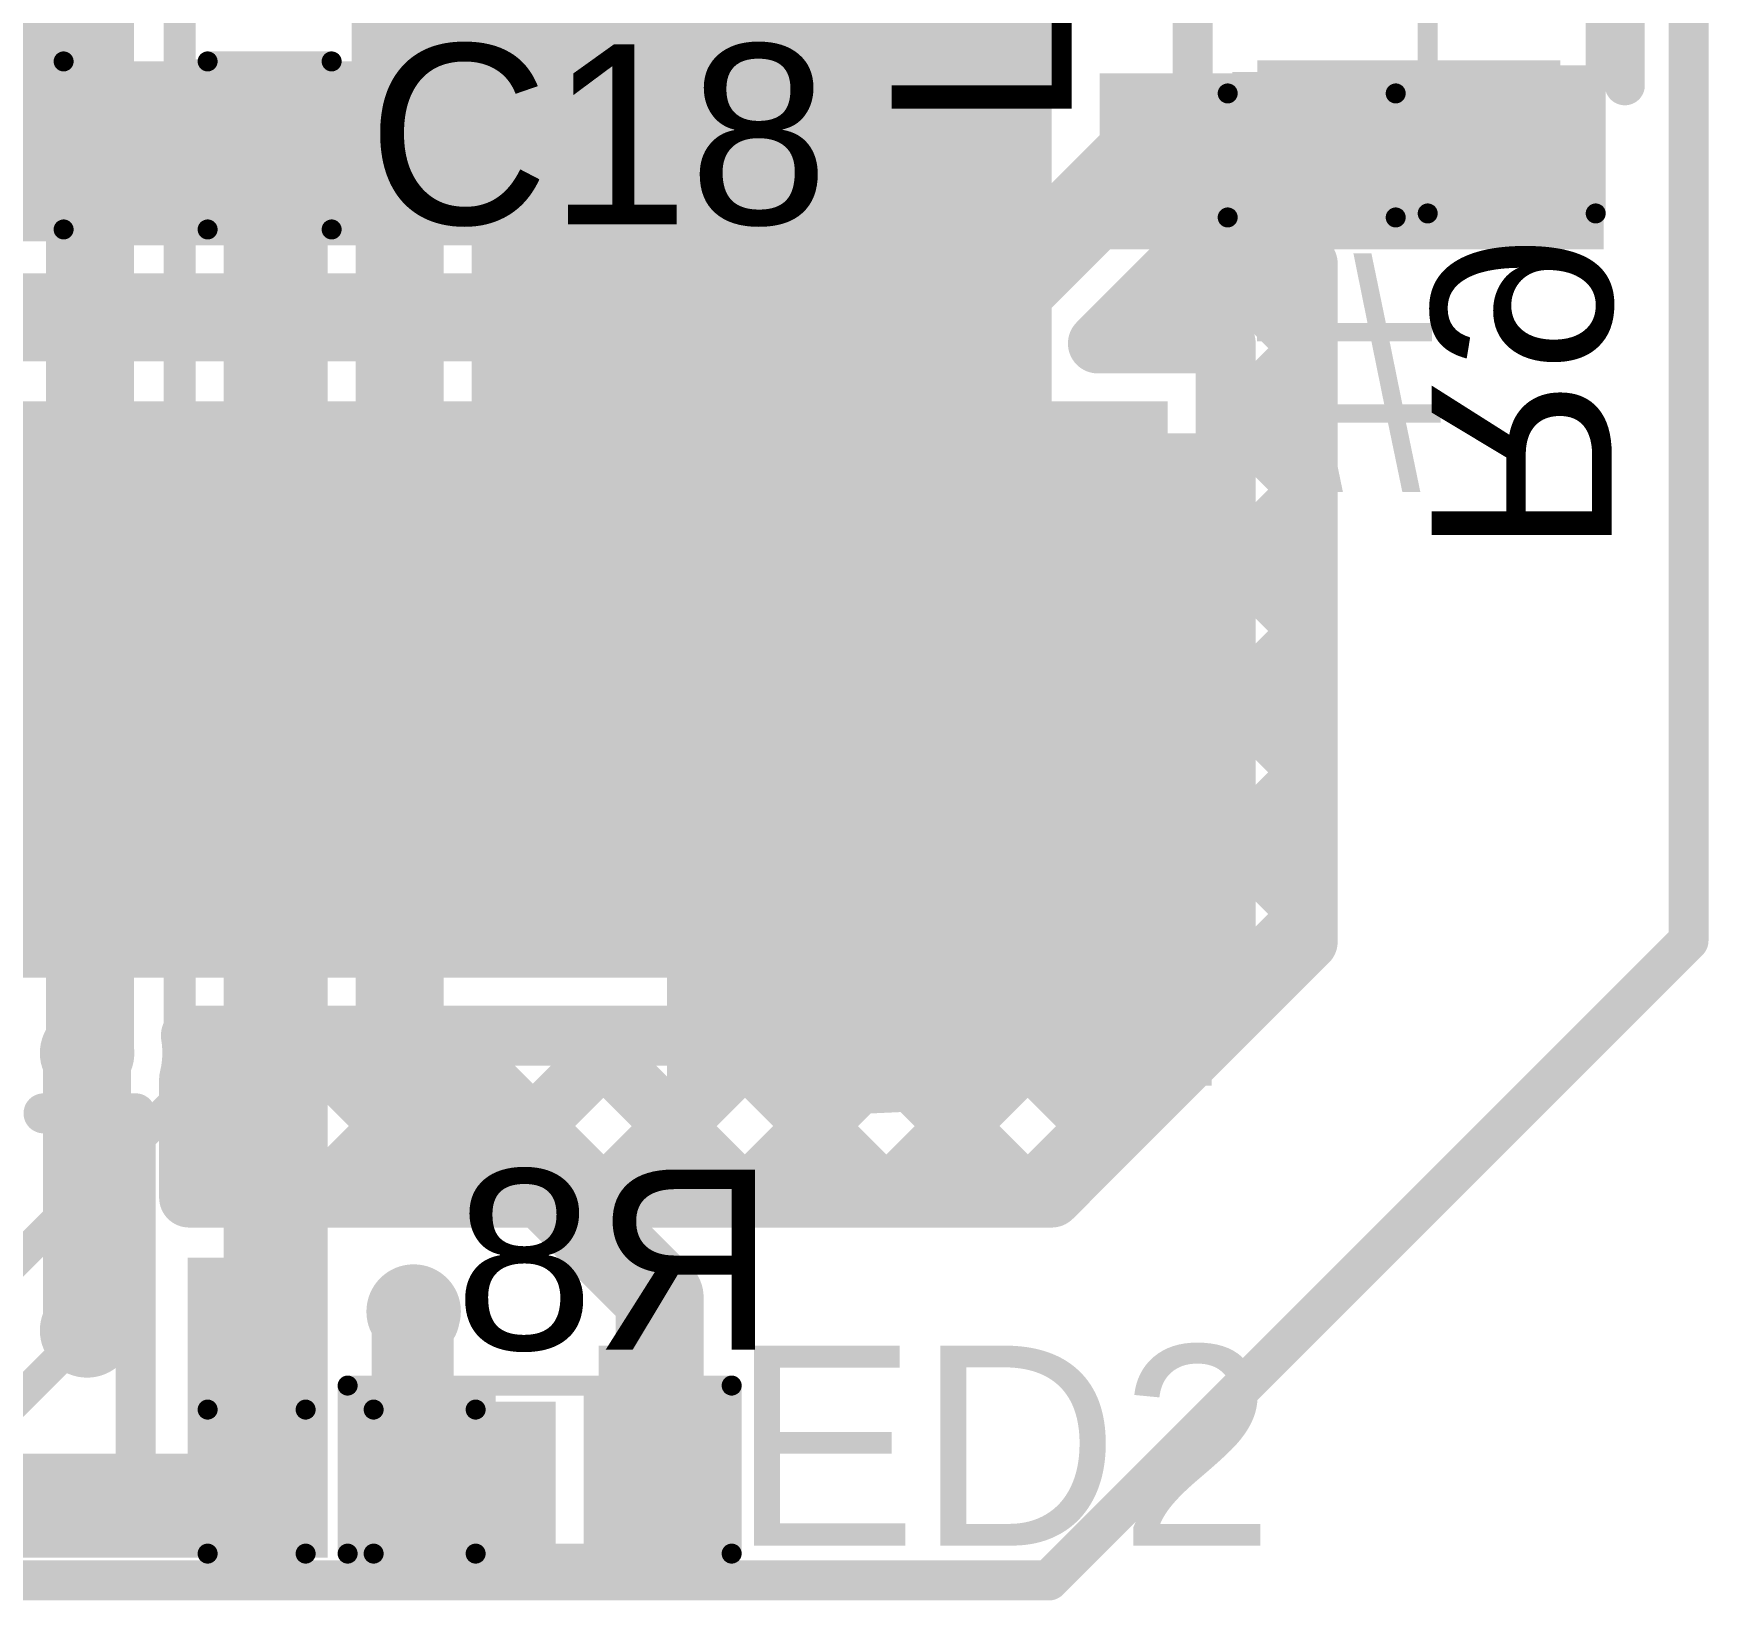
# Model space of a CAD drawing. Header units: millimetres. Extents: x -0.33 to 1.44, y -0.21 to 1.57.
# Drawn here: x 1.0115 to 1.4302, y -0.2097 to 0.182 of the extents above; entities that cross this region are included whole.
import ezdxf

# ---------------------------------------------------------------- set-up
doc = ezdxf.new("R2010")
doc.units = ezdxf.units.MM
doc.header["$MEASUREMENT"] = 0
for name, color, linetype in [('BottomLayer', 5, 'Continuous'), ('BottomOverlay', 54, 'Continuous'), ('BottomPaste', 16, 'Continuous'), ('BottomSolder', 6, 'Continuous'), ('Mechanical2', 216, 'Continuous'), ('TopLayer', 1, 'Continuous'), ('TopOverlay', 2, 'Continuous'), ('TopPaste', 8, 'Continuous'), ('TopSolder', 216, 'Continuous'), ('ViaHoleLayer', 16, 'Continuous')]:
    doc.layers.add(name, color=color, linetype=linetype)
doc.styles.add('Arial', font='', dxfattribs={"height": 0.2})
doc.styles.get('Arial').set_extended_font_data('Arial')

# ---------------------------------------------------------------- blocks, each defined once
blk = doc.blocks.new('LED_0402_11')
at = {"layer": 'TopLayer'}
for points in [[(-0.02834, -0.01378), (-0.02834, 0.01378), (-0.00866, 0.01378), (-0.00866, -0.01378)], [(0.00866, -0.01378), (0.00866, 0.01378), (0.02834, 0.01378), (0.02834, -0.01378)]]:
    blk.add_hatch(color=1, dxfattribs=at).paths.add_polyline_path(points)
at = {"layer": 'TopOverlay'}
blk.add_hatch(color=2, dxfattribs=at).paths.add_polyline_path([(0.034, -0.02), (0.054, -0.02), (0.054, 0.02), (0.034, 0.02)])
at = {"layer": 'TopPaste'}
for points in [[(-0.02834, -0.01378), (-0.02834, 0.01378), (-0.00866, 0.01378), (-0.00866, -0.01378)], [(0.00866, -0.01378), (0.00866, 0.01378), (0.02834, 0.01378), (0.02834, -0.01378)]]:
    blk.add_hatch(color=8, dxfattribs=at).paths.add_polyline_path(points)
at = {"layer": 'TopSolder'}
for points in [[(-0.03234, -0.01778), (-0.03234, 0.01778), (-0.00466, 0.01778), (-0.00466, -0.01778)], [(0.00466, -0.01778), (0.00466, 0.01778), (0.03234, 0.01778), (0.03234, -0.01778)]]:
    blk.add_hatch(color=216, dxfattribs=at).paths.add_polyline_path(points)
at = {"layer": 'TopOverlay', "const_width": 0.005}
for points in [[(-0.033, 0.018), (-0.0085, 0.018)], [(-0.033, -0.018), (-0.033, 0.018)], [(0.0085, 0.018), (0.034, 0.018)], [(0.034, -0.018), (0.034, 0.018)], [(-0.033, -0.018), (-0.0085, -0.018)], [(0.0085, -0.018), (0.034, -0.018)]]:
    blk.add_lwpolyline(points, dxfattribs=at)
at = {"layer": 'TopOverlay', "const_width": 0.0025}
for points in [[(-0.03425, 0.018, 1), (-0.03175, 0.018, 1)], [(-0.03425, 0.018, 1), (-0.03175, 0.018, 1)], [(-0.00975, 0.018, 1), (-0.00725, 0.018, 1)], [(0.00725, 0.018, 1), (0.00975, 0.018, 1)], [(0.03275, 0.018, 1), (0.03525, 0.018, 1)], [(0.03275, 0.018, 1), (0.03525, 0.018, 1)], [(-0.03425, -0.018, 1), (-0.03175, -0.018, 1)], [(-0.03425, -0.018, 1), (-0.03175, -0.018, 1)], [(-0.00975, -0.018, 1), (-0.00725, -0.018, 1)], [(0.00725, -0.018, 1), (0.00975, -0.018, 1)], [(0.03275, -0.018, 1), (0.03525, -0.018, 1)], [(0.03275, -0.018, 1), (0.03525, -0.018, 1)]]:
    blk.add_lwpolyline(points, format="xyb", close=True, dxfattribs=at)
blk = doc.blocks.new('B3U_1000P_18')
at = {"layer": 'TopLayer'}
for points in [[(-0.08307, 0.03386), (-0.05079, 0.03386), (-0.05079, -0.03386), (-0.08307, -0.03386)], [(0.05079, 0.03386), (0.08307, 0.03386), (0.08307, -0.03386), (0.05079, -0.03386)]]:
    blk.add_hatch(color=1, dxfattribs=at).paths.add_polyline_path(points)
at = {"layer": 'TopPaste'}
for points in [[(-0.08307, 0.03386), (-0.05079, 0.03386), (-0.05079, -0.03386), (-0.08307, -0.03386)], [(0.05079, 0.03386), (0.08307, 0.03386), (0.08307, -0.03386), (0.05079, -0.03386)]]:
    blk.add_hatch(color=8, dxfattribs=at).paths.add_polyline_path(points)
at = {"layer": 'TopSolder'}
for points in [[(-0.08707, 0.03786), (-0.04679, 0.03786), (-0.04679, -0.03786), (-0.08707, -0.03786)], [(0.04679, 0.03786), (0.08707, 0.03786), (0.08707, -0.03786), (0.04679, -0.03786)]]:
    blk.add_hatch(color=216, dxfattribs=at).paths.add_polyline_path(points)
at = {"layer": 'TopOverlay', "const_width": 0.01}
for points in [[(-0.053, 0.054), (0, 0.054)], [(0, 0.054), (0.052, 0.054)], [(-0.053, -0.054), (0, -0.054)], [(0, -0.054), (0.052, -0.054)]]:
    blk.add_lwpolyline(points, dxfattribs=at)
at = {"layer": 'TopOverlay', "const_width": 0.005}
for points in [[(-0.0555, 0.054, 1), (-0.0505, 0.054, 1)], [(-0.0025, 0.054, 1), (0.0025, 0.054, 1)], [(-0.0025, 0.054, 1), (0.0025, 0.054, 1)], [(0.0495, 0.054, 1), (0.0545, 0.054, 1)], [(-0.0555, -0.054, 1), (-0.0505, -0.054, 1)], [(-0.0025, -0.054, 1), (0.0025, -0.054, 1)], [(-0.0025, -0.054, 1), (0.0025, -0.054, 1)], [(0.0495, -0.054, 1), (0.0545, -0.054, 1)]]:
    blk.add_lwpolyline(points, format="xyb", close=True, dxfattribs=at)
blk = doc.blocks.new('R__0603_B_35')
at = {"layer": 'BottomLayer'}
for points in [[(-0.045, -0.0175), (-0.045, 0.0175), (-0.015, 0.0175), (-0.015, -0.0175)], [(0.015, -0.0175), (0.015, 0.0175), (0.045, 0.0175), (0.045, -0.0175)]]:
    blk.add_hatch(color=5, dxfattribs=at).paths.add_polyline_path(points)
at = {"layer": 'BottomPaste'}
for points in [[(-0.045, -0.0175), (-0.045, 0.0175), (-0.015, 0.0175), (-0.015, -0.0175)], [(0.015, -0.0175), (0.015, 0.0175), (0.045, 0.0175), (0.045, -0.0175)]]:
    blk.add_hatch(color=16, dxfattribs=at).paths.add_polyline_path(points)
at = {"layer": 'BottomSolder'}
for points in [[(-0.049, -0.0215), (-0.049, 0.0215), (-0.011, 0.0215), (-0.011, -0.0215)], [(0.011, -0.0215), (0.011, 0.0215), (0.049, 0.0215), (0.049, -0.0215)]]:
    blk.add_hatch(color=6, dxfattribs=at).paths.add_polyline_path(points)
at = {"layer": 'BottomOverlay', "const_width": 0.005}
for points in [[(-0.048, 0.021), (0.048, 0.021)], [(-0.048, 0.021), (-0.048, -0.021)], [(0.048, 0.021), (0.048, -0.021)], [(-0.048, -0.021), (0.048, -0.021)]]:
    blk.add_lwpolyline(points, dxfattribs=at)
at = {"layer": 'BottomOverlay', "const_width": 0.0025}
for points in [[(-0.04925, 0.021, 1), (-0.04675, 0.021, 1)], [(-0.04925, 0.021, 1), (-0.04675, 0.021, 1)], [(0.04675, 0.021, 1), (0.04925, 0.021, 1)], [(0.04675, 0.021, 1), (0.04925, 0.021, 1)], [(-0.04925, -0.021, 1), (-0.04675, -0.021, 1)], [(-0.04925, -0.021, 1), (-0.04675, -0.021, 1)], [(0.04675, -0.021, 1), (0.04925, -0.021, 1)], [(0.04675, -0.021, 1), (0.04925, -0.021, 1)]]:
    blk.add_lwpolyline(points, format="xyb", close=True, dxfattribs=at)
blk = doc.blocks.new('R__0603_B_36')
at = {"layer": 'BottomLayer'}
for points in [[(-0.045, -0.0175), (-0.045, 0.0175), (-0.015, 0.0175), (-0.015, -0.0175)], [(0.015, -0.0175), (0.015, 0.0175), (0.045, 0.0175), (0.045, -0.0175)]]:
    blk.add_hatch(color=5, dxfattribs=at).paths.add_polyline_path(points)
at = {"layer": 'BottomPaste'}
for points in [[(-0.045, -0.0175), (-0.045, 0.0175), (-0.015, 0.0175), (-0.015, -0.0175)], [(0.015, -0.0175), (0.015, 0.0175), (0.045, 0.0175), (0.045, -0.0175)]]:
    blk.add_hatch(color=16, dxfattribs=at).paths.add_polyline_path(points)
at = {"layer": 'BottomSolder'}
for points in [[(-0.049, -0.0215), (-0.049, 0.0215), (-0.011, 0.0215), (-0.011, -0.0215)], [(0.011, -0.0215), (0.011, 0.0215), (0.049, 0.0215), (0.049, -0.0215)]]:
    blk.add_hatch(color=6, dxfattribs=at).paths.add_polyline_path(points)
at = {"layer": 'BottomOverlay', "const_width": 0.005}
for points in [[(-0.048, 0.021), (0.048, 0.021)], [(-0.048, -0.021), (-0.048, 0.021)], [(0.048, -0.021), (0.048, 0.021)], [(-0.048, -0.021), (0.048, -0.021)]]:
    blk.add_lwpolyline(points, dxfattribs=at)
at = {"layer": 'BottomOverlay', "const_width": 0.0025}
for points in [[(-0.04925, 0.021, 1), (-0.04675, 0.021, 1)], [(-0.04925, 0.021, 1), (-0.04675, 0.021, 1)], [(0.04675, 0.021, 1), (0.04925, 0.021, 1)], [(0.04675, 0.021, 1), (0.04925, 0.021, 1)], [(-0.04925, -0.021, 1), (-0.04675, -0.021, 1)], [(-0.04925, -0.021, 1), (-0.04675, -0.021, 1)], [(0.04675, -0.021, 1), (0.04925, -0.021, 1)], [(0.04675, -0.021, 1), (0.04925, -0.021, 1)]]:
    blk.add_lwpolyline(points, format="xyb", close=True, dxfattribs=at)
blk = doc.blocks.new('HDR1X6_SMD_53')
at = {"layer": 'TopSolder'}
blk.add_hatch(color=216, dxfattribs=at).paths.add_polyline_path([(0.22631, 0.04337), (0.27369, 0.04337), (0.27369, -0.04337), (0.22631, -0.04337)])
at = {"layer": 'TopOverlay', "const_width": 0.01}
for points in [[(0.27498, -0.08595), (0.29798, -0.08595)], [(0.29798, -0.18561), (0.29798, -0.08595)], [(0.27798, -0.18561), (0.29798, -0.18561)]]:
    blk.add_lwpolyline(points, dxfattribs=at)
at = {"layer": 'TopOverlay', "const_width": 0.005}
for points in [[(0.27248, -0.08595, 1), (0.27748, -0.08595, 1)], [(0.29548, -0.08595, 1), (0.30048, -0.08595, 1)], [(0.29548, -0.08595, 1), (0.30048, -0.08595, 1)], [(0.27548, -0.18561, 1), (0.28048, -0.18561, 1)], [(0.29548, -0.18561, 1), (0.30048, -0.18561, 1)], [(0.29548, -0.18561, 1), (0.30048, -0.18561, 1)]]:
    blk.add_lwpolyline(points, format="xyb", close=True, dxfattribs=at)
blk = doc.blocks.new('C__0603_B_56')
at = {"layer": 'BottomLayer'}
for points in [[(-0.045, -0.0175), (-0.045, 0.0175), (-0.015, 0.0175), (-0.015, -0.0175)], [(0.015, -0.0175), (0.015, 0.0175), (0.045, 0.0175), (0.045, -0.0175)]]:
    blk.add_hatch(color=5, dxfattribs=at).paths.add_polyline_path(points)
at = {"layer": 'BottomPaste'}
for points in [[(-0.045, -0.0175), (-0.045, 0.0175), (-0.015, 0.0175), (-0.015, -0.0175)], [(0.015, -0.0175), (0.015, 0.0175), (0.045, 0.0175), (0.045, -0.0175)]]:
    blk.add_hatch(color=16, dxfattribs=at).paths.add_polyline_path(points)
at = {"layer": 'BottomSolder'}
for points in [[(-0.04736, -0.01986), (-0.04736, 0.01986), (-0.01264, 0.01986), (-0.01264, -0.01986)], [(0.01264, -0.01986), (0.01264, 0.01986), (0.04736, 0.01986), (0.04736, -0.01986)]]:
    blk.add_hatch(color=6, dxfattribs=at).paths.add_polyline_path(points)
at = {"layer": 'BottomOverlay', "const_width": 0.005}
for points in [[(-0.049, 0.021), (-0.049, -0.021)], [(-0.049, 0.021), (-0.018, 0.021)], [(0.018, 0.021), (0.049, 0.021)], [(0.049, 0.021), (0.049, -0.021)], [(-0.049, -0.021), (-0.018, -0.021)], [(0.018, -0.021), (0.049, -0.021)]]:
    blk.add_lwpolyline(points, dxfattribs=at)
at = {"layer": 'BottomOverlay', "const_width": 0.0025}
for points in [[(-0.05025, 0.021, 1), (-0.04775, 0.021, 1)], [(-0.05025, 0.021, 1), (-0.04775, 0.021, 1)], [(-0.01925, 0.021, 1), (-0.01675, 0.021, 1)], [(0.01675, 0.021, 1), (0.01925, 0.021, 1)], [(0.04775, 0.021, 1), (0.05025, 0.021, 1)], [(0.04775, 0.021, 1), (0.05025, 0.021, 1)], [(-0.05025, -0.021, 1), (-0.04775, -0.021, 1)], [(-0.05025, -0.021, 1), (-0.04775, -0.021, 1)], [(-0.01925, -0.021, 1), (-0.01675, -0.021, 1)], [(0.01675, -0.021, 1), (0.01925, -0.021, 1)], [(0.04775, -0.021, 1), (0.05025, -0.021, 1)], [(0.04775, -0.021, 1), (0.05025, -0.021, 1)]]:
    blk.add_lwpolyline(points, format="xyb", close=True, dxfattribs=at)
blk = doc.blocks.new('C__0603_69')
at = {"layer": 'TopLayer'}
for points in [[(-0.015, 0.0175), (-0.015, -0.0175), (-0.045, -0.0175), (-0.045, 0.0175)], [(0.045, 0.0175), (0.045, -0.0175), (0.015, -0.0175), (0.015, 0.0175)]]:
    blk.add_hatch(color=1, dxfattribs=at).paths.add_polyline_path(points)
at = {"layer": 'TopPaste'}
for points in [[(-0.015, 0.0175), (-0.015, -0.0175), (-0.045, -0.0175), (-0.045, 0.0175)], [(0.045, 0.0175), (0.045, -0.0175), (0.015, -0.0175), (0.015, 0.0175)]]:
    blk.add_hatch(color=8, dxfattribs=at).paths.add_polyline_path(points)
at = {"layer": 'TopSolder'}
for points in [[(-0.011, 0.0215), (-0.011, -0.0215), (-0.049, -0.0215), (-0.049, 0.0215)], [(0.049, 0.0215), (0.049, -0.0215), (0.011, -0.0215), (0.011, 0.0215)]]:
    blk.add_hatch(color=216, dxfattribs=at).paths.add_polyline_path(points)
at = {"layer": 'TopOverlay', "const_width": 0.005}
for points in [[(-0.049, 0.021), (-0.049, -0.021)], [(-0.018, 0.021), (-0.049, 0.021)], [(0.049, 0.021), (0.018, 0.021)], [(0.049, 0.021), (0.049, -0.021)], [(-0.018, -0.021), (-0.049, -0.021)], [(0.049, -0.021), (0.018, -0.021)]]:
    blk.add_lwpolyline(points, dxfattribs=at)
at = {"layer": 'TopOverlay', "const_width": 0.0025}
for points in [[(-0.05025, 0.021, 1), (-0.04775, 0.021, 1)], [(-0.05025, 0.021, 1), (-0.04775, 0.021, 1)], [(-0.01925, 0.021, 1), (-0.01675, 0.021, 1)], [(0.01675, 0.021, 1), (0.01925, 0.021, 1)], [(0.04775, 0.021, 1), (0.05025, 0.021, 1)], [(0.04775, 0.021, 1), (0.05025, 0.021, 1)], [(-0.05025, -0.021, 1), (-0.04775, -0.021, 1)], [(-0.05025, -0.021, 1), (-0.04775, -0.021, 1)], [(-0.01925, -0.021, 1), (-0.01675, -0.021, 1)], [(0.01675, -0.021, 1), (0.01925, -0.021, 1)], [(0.04775, -0.021, 1), (0.05025, -0.021, 1)], [(0.04775, -0.021, 1), (0.05025, -0.021, 1)]]:
    blk.add_lwpolyline(points, format="xyb", close=True, dxfattribs=at)

msp = doc.modelspace()

# ---------------------------------------------------------------- hatches: boundary and pattern name
at = {"layer": 'BottomLayer'}
for points in [[(1.121, -0.054), (1.266, -0.054), (1.266, 0.381), (1.121, 0.381)], [(1.059, -0.199), (1.085, -0.199), (1.085, 0.174), (1.059, 0.174)], [(1.278, 0.128), (1.404, 0.128), (1.404, 0.172), (1.278, 0.172)], [(1.16981, -0.081), (1.306, -0.081), (1.306, 0.082), (1.16981, 0.082)], [(0.197, -0.199), (1.075, -0.199), (1.075, -0.173), (0.197, -0.173)]]:
    msp.add_hatch(color=5, dxfattribs=at).paths.add_polyline_path(points)
h = msp.add_hatch(color=5, dxfattribs=at)
edge = h.paths.add_edge_path()
edge.add_arc((1.291, 0.155), 0.01181, 0, 360)
h = msp.add_hatch(color=5, dxfattribs=at)
edge = h.paths.add_edge_path()
edge.add_arc((1.071, 0.142), 0.01181, 0, 360)
h = msp.add_hatch(color=5, dxfattribs=at)
edge = h.paths.add_edge_path()
edge.add_arc((1.135, 0.074), 0.01181, 0, 360)
h = msp.add_hatch(color=5, dxfattribs=at)
edge = h.paths.add_edge_path()
edge.add_arc((1.22047, 0), 0.06299, 0, 360)
h = msp.add_hatch(color=5, dxfattribs=at)
edge = h.paths.add_edge_path()
edge.add_arc((1.02487, -0.07287), 0.01181, 0, 360)
h = msp.add_hatch(color=5, dxfattribs=at)
edge = h.paths.add_edge_path()
edge.add_arc((1.071, -0.138), 0.01181, 0, 360)
h = msp.add_hatch(color=5, dxfattribs=at)
edge = h.paths.add_edge_path()
edge.add_arc((1.1065, -0.1375), 0.01181, 0, 360)
h = msp.add_hatch(color=5, dxfattribs=at)
edge = h.paths.add_edge_path()
edge.add_arc((1.02487, -0.14221), 0.01181, 0, 360)
at = {"layer": 'TopLayer'}
for points in [[(1.091, 0.129), (1.182, 0.129), (1.182, 0.308), (1.091, 0.308)], [(0.82, 0.13), (1.024, 0.13), (1.024, 0.237), (0.82, 0.237)], [(1.033, 0.129), (1.106, 0.129), (1.106, 0.175), (1.033, 0.175)], [(0.931, -0.054), (1.295, -0.054), (1.295, 0.09), (0.931, 0.09)], [(1.05, -0.198), (1.085, -0.198), (1.085, -0.124), (1.05, -0.124)]]:
    msp.add_hatch(color=1, dxfattribs=at).paths.add_polyline_path(points)
h = msp.add_hatch(color=1, dxfattribs=at)
edge = h.paths.add_edge_path()
edge.add_arc((1.291, 0.155), 0.01181, 0, 360)
h = msp.add_hatch(color=1, dxfattribs=at)
edge = h.paths.add_edge_path()
edge.add_arc((1.071, 0.142), 0.01181, 0, 360)
h = msp.add_hatch(color=1, dxfattribs=at)
edge = h.paths.add_edge_path()
edge.add_arc((1.135, 0.074), 0.01181, 0, 360)
h = msp.add_hatch(color=1, dxfattribs=at)
edge = h.paths.add_edge_path()
edge.add_arc((1.22047, 0), 0.06299, 0, 360)
h = msp.add_hatch(color=1, dxfattribs=at)
edge = h.paths.add_edge_path()
edge.add_arc((1.02487, -0.07287), 0.01181, 0, 360)
h = msp.add_hatch(color=1, dxfattribs=at)
edge = h.paths.add_edge_path()
edge.add_arc((1.071, -0.138), 0.01181, 0, 360)
h = msp.add_hatch(color=1, dxfattribs=at)
edge = h.paths.add_edge_path()
edge.add_arc((1.1065, -0.1375), 0.01181, 0, 360)
h = msp.add_hatch(color=1, dxfattribs=at)
edge = h.paths.add_edge_path()
edge.add_arc((1.02487, -0.14221), 0.01181, 0, 360)
at = {"layer": 'ViaHoleLayer'}
h = msp.add_hatch(color=16, dxfattribs=at)
edge = h.paths.add_edge_path()
edge.add_arc((1.291, 0.155), 0.00591, 0, 360)
h = msp.add_hatch(color=16, dxfattribs=at)
edge = h.paths.add_edge_path()
edge.add_arc((1.071, 0.142), 0.00591, 0, 360)
h = msp.add_hatch(color=16, dxfattribs=at)
edge = h.paths.add_edge_path()
edge.add_arc((1.135, 0.074), 0.00591, 0, 360)
h = msp.add_hatch(color=16, dxfattribs=at)
edge = h.paths.add_edge_path()
edge.add_arc((1.22047, 0), 0.06299, 0, 360)
h = msp.add_hatch(color=16, dxfattribs=at)
edge = h.paths.add_edge_path()
edge.add_arc((1.02487, -0.07287), 0.00591, 0, 360)
h = msp.add_hatch(color=16, dxfattribs=at)
edge = h.paths.add_edge_path()
edge.add_arc((1.071, -0.138), 0.00591, 0, 360)
h = msp.add_hatch(color=16, dxfattribs=at)
edge = h.paths.add_edge_path()
edge.add_arc((1.1065, -0.1375), 0.00591, 0, 360)
h = msp.add_hatch(color=16, dxfattribs=at)
edge = h.paths.add_edge_path()
edge.add_arc((1.02487, -0.14221), 0.00591, 0, 360)

# ---------------------------------------------------------------- linework, layer by layer
at = {"layer": 'BottomLayer'}
for points, const_width in [([(1.135, 0.074), (1.135, 0.37)], 0.022), ([(1.103, -0.069), (1.103, 0.352)], 0.022), ([(1.02562, -0.07212), (1.02562, 0.32938)], 0.022), ([(1.048, -0.084), (1.048, 0.30048)], 0.008), ([(1.291, 0.155), (1.331, 0.155)], 0.022), ([(1.103, -0.069), (1.168, -0.134)], 0.022), ([(1.02487, -0.07287), (1.02562, -0.07212)], 0.022), ([(0.986, -0.146), (1.048, -0.084)], 0.008), ([(1.168, -0.177), (1.168, -0.134)], 0.022), ([(1.106, -0.177), (1.106, -0.139)], 0.02), ([(1.1065, -0.1375), (1.108, -0.139)], 0.02), ([(1.00608, -0.161), (1.02487, -0.14221)], 0.008)]:
    msp.add_lwpolyline(points, dxfattribs=dict(at, const_width=const_width))
for points, const_width in [([(1.2855, 0.155, 1), (1.2965, 0.155, 1)], 0.011), ([(1.3255, 0.155, 1), (1.3365, 0.155, 1)], 0.011), ([(1.1295, 0.074, 1), (1.1405, 0.074, 1)], 0.011), ([(1.0975, -0.069, 1), (1.1085, -0.069, 1)], 0.011), ([(1.0975, -0.069, 1), (1.1085, -0.069, 1)], 0.011), ([(1.01937, -0.07287, 1), (1.03037, -0.07287, 1)], 0.011), ([(1.02012, -0.07212, 1), (1.03112, -0.07212, 1)], 0.011), ([(1.02012, -0.07212, 1), (1.03112, -0.07212, 1)], 0.011), ([(1.046, -0.084, 1), (1.05, -0.084, 1)], 0.004), ([(1.046, -0.084, 1), (1.05, -0.084, 1)], 0.004), ([(1.1625, -0.134, 1), (1.1735, -0.134, 1)], 0.011), ([(1.1625, -0.134, 1), (1.1735, -0.134, 1)], 0.011), ([(1.101, -0.139, 1), (1.111, -0.139, 1)], 0.01), ([(1.1015, -0.1375, 1), (1.1115, -0.1375, 1)], 0.01), ([(1.103, -0.139, 1), (1.113, -0.139, 1)], 0.01), ([(1.02287, -0.14221, 1), (1.02687, -0.14221, 1)], 0.004), ([(1.101, -0.177, 1), (1.111, -0.177, 1)], 0.01), ([(1.1625, -0.177, 1), (1.1735, -0.177, 1)], 0.011)]:
    msp.add_lwpolyline(points, format="xyb", close=True, dxfattribs=dict(at, const_width=const_width))
at = {"layer": 'Mechanical2', "const_width": 0.01}
for points in [[(1.4252, -0.0448), (1.4252, 1.28673)], [(1.4252, -0.0448), (1.4252, 1.28673)], [(1.26528, -0.20472), (1.4252, -0.0448)], [(-0.0418, -0.20472), (1.26528, -0.20472)], [(-0.0418, -0.20472), (1.26528, -0.20472)]]:
    msp.add_lwpolyline(points, dxfattribs=at)
at = {"layer": 'Mechanical2', "const_width": 0.005}
for points in [[(1.4227, -0.0448, 1), (1.4277, -0.0448, 1)], [(1.4227, -0.0448, 1), (1.4277, -0.0448, 1)], [(1.4227, -0.0448, 1), (1.4277, -0.0448, 1)], [(1.26278, -0.20472, 1), (1.26778, -0.20472, 1)], [(1.26278, -0.20472, 1), (1.26778, -0.20472, 1)], [(1.26278, -0.20472, 1), (1.26778, -0.20472, 1)]]:
    msp.add_lwpolyline(points, format="xyb", close=True, dxfattribs=at)
at = {"layer": 'TopLayer'}
for points, const_width in [([(1.248, 0.111), (1.2915, 0.1545)], 0.022), ([(1.2921, 0.1551), (1.35528, 0.1551)], 0.022), ([(1.27756, 0.1045), (1.30266, 0.1296)], 0.015), ([(1.30266, 0.1296), (1.30692, 0.1296)], 0.015), ([(1.30445, 0.1296), (1.30692, 0.12713)], 0.015), ([(1.30692, 0.12446), (1.30692, 0.1296)], 0.015), ([(1.30692, 0.12713), (1.30959, 0.12446)], 0.015), ([(1.29655, 0.1045), (1.31651, 0.12446)], 0.015), ([(1.30692, 0.12446), (1.33, 0.12446)], 0.015), ([(1.30959, 0.12446), (1.33, 0.10405)], 0.015), ([(1.33, -0.045), (1.33, 0.12446)], 0.015), ([(0.99562, 0.111), (1.248, 0.111)], 0.022), ([(1.28588, 0.11282), (1.29419, 0.1045)], 0.015), ([(1.27756, 0.1045), (1.3095, 0.1045)], 0.015), ([(1.3095, -0.0655), (1.3095, 0.1045)], 0.015), ([(1.3095, 0.08209), (1.33, 0.10259)], 0.015), ([(1.3095, 0.08919), (1.33, 0.06869)], 0.015), ([(1.3095, 0.04674), (1.33, 0.06724)], 0.015), ([(1.3095, 0.05384), (1.33, 0.03334)], 0.015), ([(1.3095, 0.01138), (1.33, 0.03188)], 0.015), ([(1.3095, 0.01848), (1.33, -0.00202)], 0.015), ([(1.22047, -0.07299), (1.22047, 0)], 0.01), ([(1.3095, -0.02397), (1.33, -0.00347)], 0.015), ([(1.3095, -0.01687), (1.33, -0.03737)], 0.015), ([(1.3095, -0.05933), (1.33, -0.03883)], 0.015), ([(1.3095, -0.0655), (1.33, -0.045)], 0.015), ([(1.3095, -0.05223), (1.31614, -0.05886)], 0.015), ([(1.3065, -0.0685), (1.3095, -0.0655)], 0.015), ([(1.02487, -0.14221), (1.02487, -0.07287)], 0.022), ([(1.05037, -0.10633), (1.0882, -0.0685)], 0.015), ([(1.05082, -0.0685), (1.1782, -0.0685)], 0.015), ([(1.07828, -0.0685), (1.11878, -0.109)], 0.015), ([(1.08305, -0.109), (1.12355, -0.0685)], 0.015), ([(1.11364, -0.0685), (1.15414, -0.109)], 0.015), ([(1.11841, -0.109), (1.15891, -0.0685)], 0.015), ([(1.14899, -0.0685), (1.18949, -0.109)], 0.015), ([(1.22447, -0.109), (1.26497, -0.0685)], 0.015), ([(1.25983, -0.109), (1.30033, -0.0685)], 0.015), ([(1.26274, -0.0685), (1.3065, -0.0685)], 0.015), ([(1.266, -0.109), (1.3065, -0.0685)], 0.015), ([(1.29042, -0.0685), (1.29846, -0.07654)], 0.015), ([(1.15376, -0.109), (1.18877, -0.07399)], 0.015), ([(1.25785, -0.07129), (1.28078, -0.09422)], 0.015), ([(1.25785, -0.07129), (1.28078, -0.09422)], 0.015), ([(1.05093, -0.0765), (1.08343, -0.109)], 0.015), ([(1.19059, -0.07474), (1.22485, -0.109)], 0.015), ([(1.05037, -0.109), (1.05037, -0.07935)], 0.015), ([(1.18912, -0.109), (1.21767, -0.08044)], 0.015), ([(1.231, -0.0798), (1.2602, -0.109)], 0.015), ([(1.05037, -0.109), (1.266, -0.109)], 0.015), ([(1.1065, -0.18), (1.1065, -0.1375)], 0.02), ([(1.067, -0.141), (1.067, -0.139)], 0.008)]:
    msp.add_lwpolyline(points, dxfattribs=dict(at, const_width=const_width))
for points, const_width in [([(1.286, 0.1545, 1), (1.297, 0.1545, 1)], 0.011), ([(1.2866, 0.1551, 1), (1.2976, 0.1551, 1)], 0.011), ([(1.34978, 0.1551, 1), (1.36078, 0.1551, 1)], 0.011), ([(1.29891, 0.1296, 1), (1.30641, 0.1296, 1)], 0.0075), ([(1.29891, 0.1296, 1), (1.30641, 0.1296, 1)], 0.0075), ([(1.3007, 0.1296, 1), (1.3082, 0.1296, 1)], 0.0075), ([(1.30317, 0.1296, 1), (1.31067, 0.1296, 1)], 0.0075), ([(1.30317, 0.1296, 1), (1.31067, 0.1296, 1)], 0.0075), ([(1.30317, 0.12713, 1), (1.31067, 0.12713, 1)], 0.0075), ([(1.30317, 0.12713, 1), (1.31067, 0.12713, 1)], 0.0075), ([(1.30317, 0.12446, 1), (1.31067, 0.12446, 1)], 0.0075), ([(1.30317, 0.12446, 1), (1.31067, 0.12446, 1)], 0.0075), ([(1.30584, 0.12446, 1), (1.31334, 0.12446, 1)], 0.0075), ([(1.30584, 0.12446, 1), (1.31334, 0.12446, 1)], 0.0075), ([(1.31276, 0.12446, 1), (1.32026, 0.12446, 1)], 0.0075), ([(1.32625, 0.12446, 1), (1.33375, 0.12446, 1)], 0.0075), ([(1.32625, 0.12446, 1), (1.33375, 0.12446, 1)], 0.0075), ([(1.2425, 0.111, 1), (1.2535, 0.111, 1)], 0.011), ([(1.2425, 0.111, 1), (1.2535, 0.111, 1)], 0.011), ([(1.28213, 0.11282, 1), (1.28963, 0.11282, 1)], 0.0075), ([(1.27381, 0.1045, 1), (1.28131, 0.1045, 1)], 0.0075), ([(1.27381, 0.1045, 1), (1.28131, 0.1045, 1)], 0.0075), ([(1.29044, 0.1045, 1), (1.29794, 0.1045, 1)], 0.0075), ([(1.2928, 0.1045, 1), (1.3003, 0.1045, 1)], 0.0075), ([(1.30575, 0.1045, 1), (1.31325, 0.1045, 1)], 0.0075), ([(1.30575, 0.1045, 1), (1.31325, 0.1045, 1)], 0.0075), ([(1.32625, 0.10405, 1), (1.33375, 0.10405, 1)], 0.0075), ([(1.32625, 0.10259, 1), (1.33375, 0.10259, 1)], 0.0075), ([(1.30575, 0.08919, 1), (1.31325, 0.08919, 1)], 0.0075), ([(1.30575, 0.08209, 1), (1.31325, 0.08209, 1)], 0.0075), ([(1.32625, 0.06869, 1), (1.33375, 0.06869, 1)], 0.0075), ([(1.32625, 0.06724, 1), (1.33375, 0.06724, 1)], 0.0075), ([(1.30575, 0.05384, 1), (1.31325, 0.05384, 1)], 0.0075), ([(1.30575, 0.04674, 1), (1.31325, 0.04674, 1)], 0.0075), ([(1.32625, 0.03334, 1), (1.33375, 0.03334, 1)], 0.0075), ([(1.32625, 0.03188, 1), (1.33375, 0.03188, 1)], 0.0075), ([(1.30575, 0.01848, 1), (1.31325, 0.01848, 1)], 0.0075), ([(1.30575, 0.01138, 1), (1.31325, 0.01138, 1)], 0.0075), ([(1.21797, 0, 1), (1.22297, 0, 1)], 0.005), ([(1.32625, -0.00202, 1), (1.33375, -0.00202, 1)], 0.0075), ([(1.32625, -0.00347, 1), (1.33375, -0.00347, 1)], 0.0075), ([(1.30575, -0.01687, 1), (1.31325, -0.01687, 1)], 0.0075), ([(1.30575, -0.02397, 1), (1.31325, -0.02397, 1)], 0.0075), ([(1.32625, -0.03737, 1), (1.33375, -0.03737, 1)], 0.0075), ([(1.32625, -0.03883, 1), (1.33375, -0.03883, 1)], 0.0075), ([(1.32625, -0.045, 1), (1.33375, -0.045, 1)], 0.0075), ([(1.32625, -0.045, 1), (1.33375, -0.045, 1)], 0.0075), ([(1.30575, -0.05223, 1), (1.31325, -0.05223, 1)], 0.0075), ([(1.30575, -0.05933, 1), (1.31325, -0.05933, 1)], 0.0075), ([(1.31239, -0.05886, 1), (1.31989, -0.05886, 1)], 0.0075), ([(1.30575, -0.0655, 1), (1.31325, -0.0655, 1)], 0.0075), ([(1.30575, -0.0655, 1), (1.31325, -0.0655, 1)], 0.0075), ([(1.30575, -0.0655, 1), (1.31325, -0.0655, 1)], 0.0075), ([(1.01937, -0.07287, 1), (1.03037, -0.07287, 1)], 0.011), ([(1.04707, -0.0685, 1), (1.05457, -0.0685, 1)], 0.0075), ([(1.04707, -0.0685, 1), (1.05457, -0.0685, 1)], 0.0075), ([(1.07453, -0.0685, 1), (1.08203, -0.0685, 1)], 0.0075), ([(1.08445, -0.0685, 1), (1.09195, -0.0685, 1)], 0.0075), ([(1.10989, -0.0685, 1), (1.11739, -0.0685, 1)], 0.0075), ([(1.1198, -0.0685, 1), (1.1273, -0.0685, 1)], 0.0075), ([(1.14524, -0.0685, 1), (1.15274, -0.0685, 1)], 0.0075), ([(1.15516, -0.0685, 1), (1.16266, -0.0685, 1)], 0.0075), ([(1.17445, -0.0685, 1), (1.18195, -0.0685, 1)], 0.0075), ([(1.17445, -0.0685, 1), (1.18195, -0.0685, 1)], 0.0075), ([(1.17445, -0.0685, 1), (1.18195, -0.0685, 1)], 0.0075), ([(1.25899, -0.0685, 1), (1.26649, -0.0685, 1)], 0.0075), ([(1.25899, -0.0685, 1), (1.26649, -0.0685, 1)], 0.0075), ([(1.25899, -0.0685, 1), (1.26649, -0.0685, 1)], 0.0075), ([(1.26122, -0.0685, 1), (1.26872, -0.0685, 1)], 0.0075), ([(1.28667, -0.0685, 1), (1.29417, -0.0685, 1)], 0.0075), ([(1.29658, -0.0685, 1), (1.30408, -0.0685, 1)], 0.0075), ([(1.30275, -0.0685, 1), (1.31025, -0.0685, 1)], 0.0075), ([(1.30275, -0.0685, 1), (1.31025, -0.0685, 1)], 0.0075), ([(1.30275, -0.0685, 1), (1.31025, -0.0685, 1)], 0.0075), ([(1.04743, -0.07287, 1), (1.05493, -0.07287, 1)], 0.0075), ([(1.04743, -0.07287, 1), (1.05493, -0.07287, 1)], 0.0075), ([(1.18502, -0.07399, 1), (1.19252, -0.07399, 1)], 0.0075), ([(1.2541, -0.07129, 1), (1.2616, -0.07129, 1)], 0.0075), ([(1.2541, -0.07129, 1), (1.2616, -0.07129, 1)], 0.0075), ([(1.04718, -0.0765, 1), (1.05468, -0.0765, 1)], 0.0075), ([(1.18684, -0.07474, 1), (1.19434, -0.07474, 1)], 0.0075), ([(1.21797, -0.07299, 1), (1.22297, -0.07299, 1)], 0.005), ([(1.29471, -0.07654, 1), (1.30221, -0.07654, 1)], 0.0075), ([(1.04662, -0.07935, 1), (1.05412, -0.07935, 1)], 0.0075), ([(1.04662, -0.07935, 1), (1.05412, -0.07935, 1)], 0.0075), ([(1.21392, -0.08044, 1), (1.22142, -0.08044, 1)], 0.0075), ([(1.22725, -0.0798, 1), (1.23475, -0.0798, 1)], 0.0075), ([(1.27703, -0.09422, 1), (1.28453, -0.09422, 1)], 0.0075), ([(1.27703, -0.09422, 1), (1.28453, -0.09422, 1)], 0.0075), ([(1.04662, -0.10633, 1), (1.05412, -0.10633, 1)], 0.0075), ([(1.04662, -0.109, 1), (1.05412, -0.109, 1)], 0.0075), ([(1.04662, -0.109, 1), (1.05412, -0.109, 1)], 0.0075), ([(1.0793, -0.109, 1), (1.0868, -0.109, 1)], 0.0075), ([(1.07968, -0.109, 1), (1.08718, -0.109, 1)], 0.0075), ([(1.11466, -0.109, 1), (1.12216, -0.109, 1)], 0.0075), ([(1.11503, -0.109, 1), (1.12253, -0.109, 1)], 0.0075), ([(1.15001, -0.109, 1), (1.15751, -0.109, 1)], 0.0075), ([(1.15039, -0.109, 1), (1.15789, -0.109, 1)], 0.0075), ([(1.18537, -0.109, 1), (1.19287, -0.109, 1)], 0.0075), ([(1.18574, -0.109, 1), (1.19324, -0.109, 1)], 0.0075), ([(1.22072, -0.109, 1), (1.22822, -0.109, 1)], 0.0075), ([(1.2211, -0.109, 1), (1.2286, -0.109, 1)], 0.0075), ([(1.25608, -0.109, 1), (1.26358, -0.109, 1)], 0.0075), ([(1.25645, -0.109, 1), (1.26395, -0.109, 1)], 0.0075), ([(1.26225, -0.109, 1), (1.26975, -0.109, 1)], 0.0075), ([(1.26225, -0.109, 1), (1.26975, -0.109, 1)], 0.0075), ([(1.1015, -0.1375, 1), (1.1115, -0.1375, 1)], 0.01), ([(1.01937, -0.14221, 1), (1.03037, -0.14221, 1)], 0.011), ([(1.065, -0.139, 1), (1.069, -0.139, 1)], 0.004), ([(1.065, -0.141, 1), (1.069, -0.141, 1)], 0.004), ([(1.1015, -0.18, 1), (1.1115, -0.18, 1)], 0.01)]:
    msp.add_lwpolyline(points, format="xyb", close=True, dxfattribs=dict(at, const_width=const_width))
at = {"layer": 'TopLayer', "const_width": 0.015}
for points in [[(1.05082, -0.0685, -0.041742), (1.05118, -0.07287)], [(1.26274, -0.0685, -0.283705), (1.1782, -0.0685)], [(1.26274, -0.0685, -0.283705), (1.1782, -0.0685)], [(1.05118, -0.07287, -0.062313), (1.05037, -0.07935)]]:
    msp.add_lwpolyline(points, format="xyb", dxfattribs=at)

# ---------------------------------------------------------------- block references
for name, p, rotation in [('B3U_1000P_18', (1.35528, 0.22203), 90), ('C__0603_B_56', (1.331, 0.185), 90), ('R__0603_B_35', (1.381, 0.185), 90), ('C__0603_69', (1.037, 0.154), 180)]:
    msp.add_blockref(name, p, dxfattribs=dict(rotation=rotation))
for name, p in [('HDR1X6_SMD_53', (0.739, -0.002)), ('R__0603_B_36', (1.138, -0.177)), ('LED_0402_11', (1.088, -0.18))]:
    msp.add_blockref(name, p)

# ---------------------------------------------------------------- texts
at = {"layer": 'BottomOverlay', "style": 'Arial', "text_generation_flag": 2}
for s, height, rotation, p in [('#', 0.06, 180, (1.317, 0.127)), ('R9', 0.045, 270, (1.361, 0.0515))]:
    msp.add_text(s, height=height, rotation=rotation, dxfattribs=at).set_placement(p)
msp.add_text('R8', height=0.045, dxfattribs=at).set_placement((1.197, -0.147))
at = {"layer": 'TopOverlay', "style": 'Arial'}
msp.add_text('L5', height=0.045, rotation=90, dxfattribs=at).set_placement((1.271, 0.158))
for s, height, p in [('C18', 0.045, (1.09494, 0.13429)), ('LED2', 0.05, (1.147, -0.196))]:
    msp.add_text(s, height=height, dxfattribs=at).set_placement(p)

doc.saveas('drawing.dxf')
